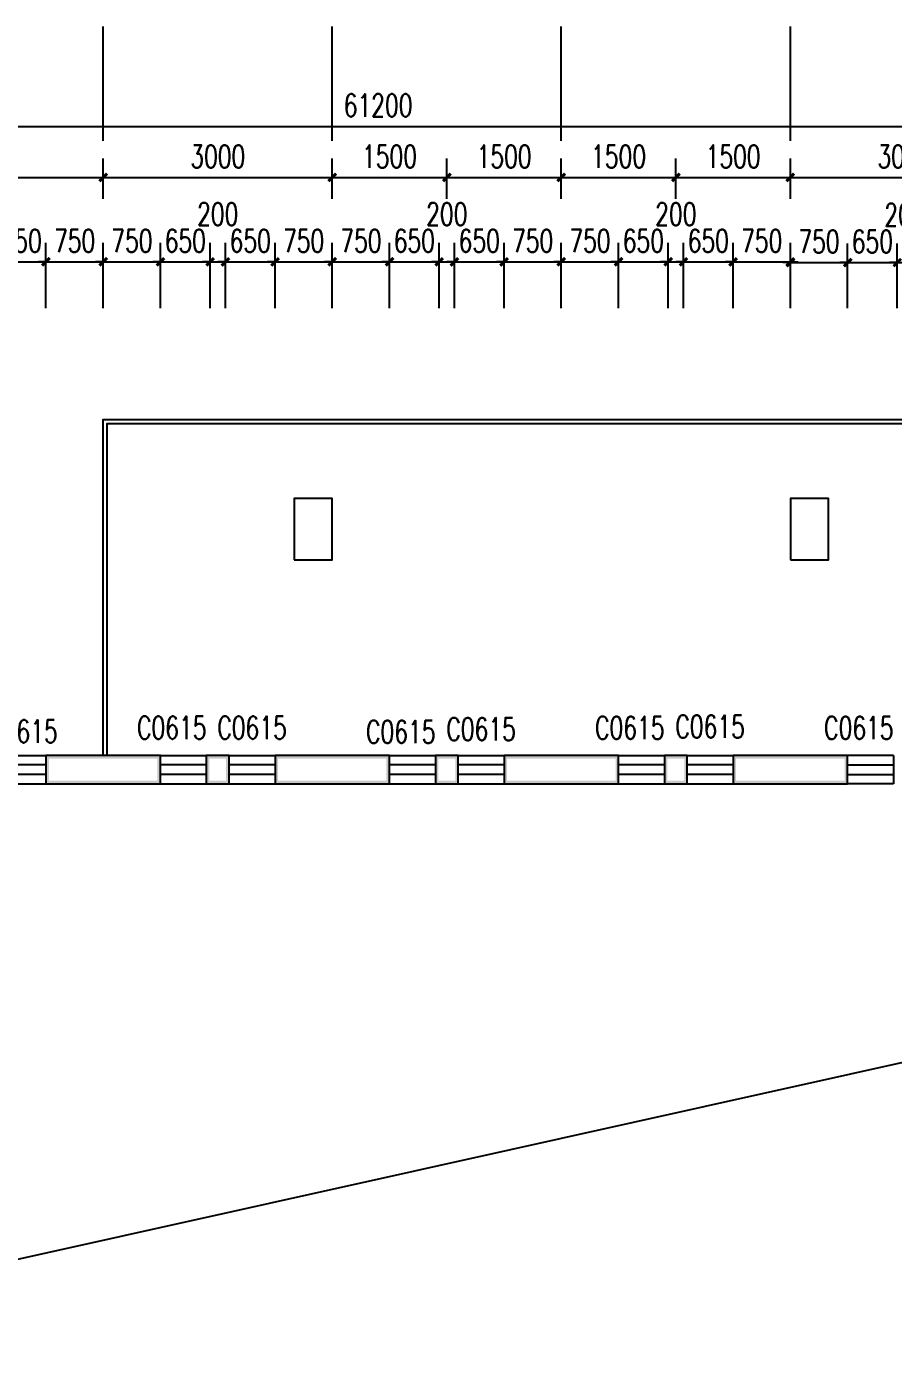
# Model space of a CAD drawing. Header units: millimetres. Extents: x -150677 to 588340, y -254013 to 149700.
# Drawn here: x 178557 to 189911, y -212473 to -195060 of the extents above; entities that cross this region are included whole.
import ezdxf

# ---------------------------------------------------------------- set-up
doc = ezdxf.new("R2010")
doc.units = ezdxf.units.MM
doc.header["$LTSCALE"] = 10
doc.header["$MEASUREMENT"] = 0
for name, color, linetype in [('PUB_DIM', 3, 'Continuous'), ('PUB_WALL', 9, 'Continuous'), ('WALL', 9, 'Continuous'), ('WINDOW', 4, 'Continuous'), ('WINDOW_TEXT', 7, 'Continuous')]:
    doc.layers.add(name, color=color, linetype=linetype)
doc.styles.add('_TCH_DIM_T3', font='SIMPLEX', dxfattribs={"width": 0.705882, "bigfont": 'GBCBIG'})
doc.styles.add('_TCH_WINDOW', font='SIMPLEX', dxfattribs={"bigfont": 'GBCBIG'})
doc.dimstyles.new('_TCH_ARCH&&100', dxfattribs={"dimtxt": 297.5, "dimasz": 100, "dimexe": 250, "dimexo": 300, "dimgap": 126.25, "dimtad": 1, "dimdec": 0, "dimzin": 0, "dimdsep": 46, "dimtxsty": '_TCH_DIM_T3', "dimblk": 'ARCHTICK', "dimcen": 0.09, "dimclrt": 7, "dimazin": 2, "dimtfac": 1, "dimtdec": 0, "dimtix": 1, "dimtmove": 2, "dimatfit": 3, "dimfxl": 1, "dimtolj": 1, "dimtzin": 0, "dimarcsym": 0})

# ---------------------------------------------------------------- blocks, each defined once
blk = doc.blocks.new('_ArchTick')
at = {"color": 0, "linetype": 'ByBlock', "const_width": 0.4}
blk.add_lwpolyline([(-0.5, -0.5), (0.5, 0.5)], dxfattribs=at)
blk = doc.blocks.new('*D2150')
at = {"layer": 'Defpoints', "color": 0, "transparency": 16777216}
for p in [(179561, -197035), (176561, -197617), (179561, -197617)]:
    blk.add_point(p, dxfattribs=at)
at = {"layer": 'PUB_DIM', "color": 0, "lineweight": -2, "transparency": 16777216}
for p, q in [((176561, -197317), (176561, -196785)), ((179561, -197317), (179561, -196785)), ((176561, -197035), (179561, -197035))]:
    blk.add_line(p, q, dxfattribs=at)
at = {"layer": 'PUB_DIM', "color": 0, "lineweight": -2, "transparency": 16777216, "xscale": 100, "yscale": 100, "zscale": 100, "rotation": 180}
blk.add_blockref('_ArchTick', (176561, -197035), dxfattribs=at)
at = {"layer": 'PUB_DIM', "color": 0, "lineweight": -2, "transparency": 16777216, "xscale": 100, "yscale": 100, "zscale": 100}
blk.add_blockref('_ArchTick', (179561, -197035), dxfattribs=at)
at = {"layer": 'PUB_DIM', "color": 7, "transparency": 16777216, "insert": (178061, -196760), "char_height": 297.5, "attachment_point": 5, "style": '_TCH_DIM_T3'}
blk.add_mtext('\\A1;3000', dxfattribs=at)
blk = doc.blocks.new('*D2151')
at = {"layer": 'Defpoints', "color": 0, "transparency": 16777216}
for p in [(182561, -197035), (179561, -197617), (182561, -197617)]:
    blk.add_point(p, dxfattribs=at)
at = {"layer": 'PUB_DIM', "color": 0, "lineweight": -2, "transparency": 16777216}
for p, q in [((179561, -197317), (179561, -196785)), ((182561, -197317), (182561, -196785)), ((179561, -197035), (182561, -197035))]:
    blk.add_line(p, q, dxfattribs=at)
at = {"layer": 'PUB_DIM', "color": 0, "lineweight": -2, "transparency": 16777216, "xscale": 100, "yscale": 100, "zscale": 100, "rotation": 180}
blk.add_blockref('_ArchTick', (179561, -197035), dxfattribs=at)
at = {"layer": 'PUB_DIM', "color": 0, "lineweight": -2, "transparency": 16777216, "xscale": 100, "yscale": 100, "zscale": 100}
blk.add_blockref('_ArchTick', (182561, -197035), dxfattribs=at)
at = {"layer": 'PUB_DIM', "color": 7, "transparency": 16777216, "insert": (181061, -196760), "char_height": 297.5, "attachment_point": 5, "style": '_TCH_DIM_T3'}
blk.add_mtext('\\A1;3000', dxfattribs=at)
blk = doc.blocks.new('*D2152')
at = {"layer": 'Defpoints', "color": 0, "transparency": 16777216}
for p in [(184061, -197035), (182561, -197617), (184061, -197617)]:
    blk.add_point(p, dxfattribs=at)
at = {"layer": 'PUB_DIM', "color": 0, "lineweight": -2, "transparency": 16777216}
for p, q in [((182561, -197317), (182561, -196785)), ((184061, -197317), (184061, -196785)), ((182561, -197035), (184061, -197035))]:
    blk.add_line(p, q, dxfattribs=at)
at = {"layer": 'PUB_DIM', "color": 0, "lineweight": -2, "transparency": 16777216, "xscale": 100, "yscale": 100, "zscale": 100, "rotation": 180}
blk.add_blockref('_ArchTick', (182561, -197035), dxfattribs=at)
at = {"layer": 'PUB_DIM', "color": 0, "lineweight": -2, "transparency": 16777216, "xscale": 100, "yscale": 100, "zscale": 100}
blk.add_blockref('_ArchTick', (184061, -197035), dxfattribs=at)
at = {"layer": 'PUB_DIM', "color": 7, "transparency": 16777216, "insert": (183311, -196760), "char_height": 297.5, "attachment_point": 5, "style": '_TCH_DIM_T3'}
blk.add_mtext('\\A1;1500', dxfattribs=at)
blk = doc.blocks.new('*D2153')
at = {"layer": 'Defpoints', "color": 0, "transparency": 16777216}
for p in [(185561, -197035), (184061, -197617), (185561, -197617)]:
    blk.add_point(p, dxfattribs=at)
at = {"layer": 'PUB_DIM', "color": 0, "lineweight": -2, "transparency": 16777216}
for p, q in [((184061, -197317), (184061, -196785)), ((185561, -197317), (185561, -196785)), ((184061, -197035), (185561, -197035))]:
    blk.add_line(p, q, dxfattribs=at)
at = {"layer": 'PUB_DIM', "color": 0, "lineweight": -2, "transparency": 16777216, "xscale": 100, "yscale": 100, "zscale": 100, "rotation": 180}
blk.add_blockref('_ArchTick', (184061, -197035), dxfattribs=at)
at = {"layer": 'PUB_DIM', "color": 0, "lineweight": -2, "transparency": 16777216, "xscale": 100, "yscale": 100, "zscale": 100}
blk.add_blockref('_ArchTick', (185561, -197035), dxfattribs=at)
at = {"layer": 'PUB_DIM', "color": 7, "transparency": 16777216, "insert": (184811, -196760), "char_height": 297.5, "attachment_point": 5, "style": '_TCH_DIM_T3'}
blk.add_mtext('\\A1;1500', dxfattribs=at)
blk = doc.blocks.new('*D2154')
at = {"layer": 'Defpoints', "color": 0, "transparency": 16777216}
for p in [(187061, -197035), (185561, -197617), (187061, -197617)]:
    blk.add_point(p, dxfattribs=at)
at = {"layer": 'PUB_DIM', "color": 0, "lineweight": -2, "transparency": 16777216}
for p, q in [((185561, -197317), (185561, -196785)), ((187061, -197317), (187061, -196785)), ((185561, -197035), (187061, -197035))]:
    blk.add_line(p, q, dxfattribs=at)
at = {"layer": 'PUB_DIM', "color": 0, "lineweight": -2, "transparency": 16777216, "xscale": 100, "yscale": 100, "zscale": 100, "rotation": 180}
blk.add_blockref('_ArchTick', (185561, -197035), dxfattribs=at)
at = {"layer": 'PUB_DIM', "color": 0, "lineweight": -2, "transparency": 16777216, "xscale": 100, "yscale": 100, "zscale": 100}
blk.add_blockref('_ArchTick', (187061, -197035), dxfattribs=at)
at = {"layer": 'PUB_DIM', "color": 7, "transparency": 16777216, "insert": (186311, -196760), "char_height": 297.5, "attachment_point": 5, "style": '_TCH_DIM_T3'}
blk.add_mtext('\\A1;1500', dxfattribs=at)
blk = doc.blocks.new('*D2155')
at = {"layer": 'Defpoints', "color": 0, "transparency": 16777216}
for p in [(188561, -197035), (187061, -197617), (188561, -197617)]:
    blk.add_point(p, dxfattribs=at)
at = {"layer": 'PUB_DIM', "color": 0, "lineweight": -2, "transparency": 16777216}
for p, q in [((187061, -197317), (187061, -196785)), ((188561, -197317), (188561, -196785)), ((187061, -197035), (188561, -197035))]:
    blk.add_line(p, q, dxfattribs=at)
at = {"layer": 'PUB_DIM', "color": 0, "lineweight": -2, "transparency": 16777216, "xscale": 100, "yscale": 100, "zscale": 100, "rotation": 180}
blk.add_blockref('_ArchTick', (187061, -197035), dxfattribs=at)
at = {"layer": 'PUB_DIM', "color": 0, "lineweight": -2, "transparency": 16777216, "xscale": 100, "yscale": 100, "zscale": 100}
blk.add_blockref('_ArchTick', (188561, -197035), dxfattribs=at)
at = {"layer": 'PUB_DIM', "color": 7, "transparency": 16777216, "insert": (187811, -196760), "char_height": 297.5, "attachment_point": 5, "style": '_TCH_DIM_T3'}
blk.add_mtext('\\A1;1500', dxfattribs=at)
blk = doc.blocks.new('*D2156')
at = {"layer": 'Defpoints', "color": 0, "transparency": 16777216}
for p in [(191561, -197035), (188561, -197617), (191561, -197617)]:
    blk.add_point(p, dxfattribs=at)
at = {"layer": 'PUB_DIM', "color": 0, "lineweight": -2, "transparency": 16777216}
for p, q in [((188561, -197317), (188561, -196785)), ((191561, -197317), (191561, -196785)), ((188561, -197035), (191561, -197035))]:
    blk.add_line(p, q, dxfattribs=at)
at = {"layer": 'PUB_DIM', "color": 0, "lineweight": -2, "transparency": 16777216, "xscale": 100, "yscale": 100, "zscale": 100, "rotation": 180}
blk.add_blockref('_ArchTick', (188561, -197035), dxfattribs=at)
at = {"layer": 'PUB_DIM', "color": 0, "lineweight": -2, "transparency": 16777216, "xscale": 100, "yscale": 100, "zscale": 100}
blk.add_blockref('_ArchTick', (191561, -197035), dxfattribs=at)
at = {"layer": 'PUB_DIM', "color": 7, "transparency": 16777216, "insert": (190061, -196760), "char_height": 297.5, "attachment_point": 5, "style": '_TCH_DIM_T3'}
blk.add_mtext('\\A1;3000', dxfattribs=at)
blk = doc.blocks.new('*D2165')
at = {"layer": 'Defpoints', "color": 0, "transparency": 16777216}
for p in [(213761, -196366), (152561, -197148), (213761, -197148)]:
    blk.add_point(p, dxfattribs=at)
at = {"layer": 'PUB_DIM', "color": 0, "lineweight": -2, "transparency": 16777216}
for p, q in [((152561, -196848), (152561, -196116)), ((213761, -196848), (213761, -196116)), ((152561, -196366), (213761, -196366))]:
    blk.add_line(p, q, dxfattribs=at)
at = {"layer": 'PUB_DIM', "color": 0, "lineweight": -2, "transparency": 16777216, "xscale": 100, "yscale": 100, "zscale": 100, "rotation": 180}
blk.add_blockref('_ArchTick', (152561, -196366), dxfattribs=at)
at = {"layer": 'PUB_DIM', "color": 0, "lineweight": -2, "transparency": 16777216, "xscale": 100, "yscale": 100, "zscale": 100}
blk.add_blockref('_ArchTick', (213761, -196366), dxfattribs=at)
at = {"layer": 'PUB_DIM', "color": 7, "transparency": 16777216, "insert": (183161, -196091), "char_height": 297.5, "attachment_point": 5, "style": '_TCH_DIM_T3'}
blk.add_mtext('\\A1;61200', dxfattribs=at)
blk = doc.blocks.new('*D2284')
at = {"layer": 'Defpoints', "color": 0, "transparency": 16777216}
for p in [(190161, -198150), (189961, -199048), (190161, -199048)]:
    blk.add_point(p, dxfattribs=at)
at = {"layer": 'PUB_DIM', "color": 0, "lineweight": -2, "transparency": 16777216}
for p, q in [((189961, -198748), (189961, -197900)), ((190161, -198748), (190161, -197900)), ((189961, -198150), (189861, -198150)), ((189961, -198150), (190161, -198150)), ((190161, -198150), (190261, -198150))]:
    blk.add_line(p, q, dxfattribs=at)
at = {"layer": 'PUB_DIM', "color": 0, "lineweight": -2, "transparency": 16777216, "xscale": 100, "yscale": 100, "zscale": 100}
blk.add_blockref('_ArchTick', (189961, -198150), dxfattribs=at)
at = {"layer": 'PUB_DIM', "color": 0, "lineweight": -2, "transparency": 16777216, "xscale": 100, "yscale": 100, "zscale": 100, "rotation": 180}
blk.add_blockref('_ArchTick', (190161, -198150), dxfattribs=at)
at = {"layer": 'PUB_DIM', "color": 7, "transparency": 16777216, "insert": (190061, -197525), "char_height": 297.5, "attachment_point": 5, "style": '_TCH_DIM_T3'}
blk.add_mtext('\\A1;200', dxfattribs=at)
blk = doc.blocks.new('*D2285')
at = {"layer": 'Defpoints', "color": 0, "transparency": 16777216}
for p in [(189961, -198150), (189311, -199048), (189961, -199048)]:
    blk.add_point(p, dxfattribs=at)
at = {"layer": 'PUB_DIM', "color": 0, "lineweight": -2, "transparency": 16777216}
for p, q in [((189311, -198748), (189311, -197900)), ((189961, -198748), (189961, -197900)), ((189311, -198150), (189211, -198150)), ((189311, -198150), (189961, -198150)), ((189961, -198150), (190061, -198150))]:
    blk.add_line(p, q, dxfattribs=at)
at = {"layer": 'PUB_DIM', "color": 0, "lineweight": -2, "transparency": 16777216, "xscale": 100, "yscale": 100, "zscale": 100}
blk.add_blockref('_ArchTick', (189311, -198150), dxfattribs=at)
at = {"layer": 'PUB_DIM', "color": 0, "lineweight": -2, "transparency": 16777216, "xscale": 100, "yscale": 100, "zscale": 100, "rotation": 180}
blk.add_blockref('_ArchTick', (189961, -198150), dxfattribs=at)
at = {"layer": 'PUB_DIM', "color": 7, "transparency": 16777216, "insert": (189636, -197875), "char_height": 297.5, "attachment_point": 5, "style": '_TCH_DIM_T3'}
blk.add_mtext('\\A1;650', dxfattribs=at)
blk = doc.blocks.new('*D2286')
at = {"layer": 'Defpoints', "color": 0, "transparency": 16777216}
for p in [(189311, -198150), (188561, -199048), (189311, -199048)]:
    blk.add_point(p, dxfattribs=at)
at = {"layer": 'PUB_DIM', "color": 0, "lineweight": -2, "transparency": 16777216}
for p, q in [((188561, -198748), (188561, -197900)), ((189311, -198748), (189311, -197900)), ((188561, -198150), (188461, -198150)), ((188561, -198150), (189311, -198150)), ((189311, -198150), (189411, -198150))]:
    blk.add_line(p, q, dxfattribs=at)
at = {"layer": 'PUB_DIM', "color": 0, "lineweight": -2, "transparency": 16777216, "xscale": 100, "yscale": 100, "zscale": 100}
blk.add_blockref('_ArchTick', (188561, -198150), dxfattribs=at)
at = {"layer": 'PUB_DIM', "color": 0, "lineweight": -2, "transparency": 16777216, "xscale": 100, "yscale": 100, "zscale": 100, "rotation": 180}
blk.add_blockref('_ArchTick', (189311, -198150), dxfattribs=at)
at = {"layer": 'PUB_DIM', "color": 7, "transparency": 16777216, "insert": (188936, -197875), "char_height": 297.5, "attachment_point": 5, "style": '_TCH_DIM_T3'}
blk.add_mtext('\\A1;750', dxfattribs=at)
blk = doc.blocks.new('*D2287')
at = {"layer": 'Defpoints', "color": 0, "transparency": 16777216}
for p in [(188561, -198140), (187811, -199048), (188561, -199048)]:
    blk.add_point(p, dxfattribs=at)
at = {"layer": 'PUB_DIM', "color": 0, "lineweight": -2, "transparency": 16777216}
for p, q in [((187811, -198748), (187811, -197890)), ((188561, -198748), (188561, -197890)), ((187811, -198140), (187711, -198140)), ((187811, -198140), (188561, -198140)), ((188561, -198140), (188661, -198140))]:
    blk.add_line(p, q, dxfattribs=at)
at = {"layer": 'PUB_DIM', "color": 0, "lineweight": -2, "transparency": 16777216, "xscale": 100, "yscale": 100, "zscale": 100}
blk.add_blockref('_ArchTick', (187811, -198140), dxfattribs=at)
at = {"layer": 'PUB_DIM', "color": 0, "lineweight": -2, "transparency": 16777216, "xscale": 100, "yscale": 100, "zscale": 100, "rotation": 180}
blk.add_blockref('_ArchTick', (188561, -198140), dxfattribs=at)
at = {"layer": 'PUB_DIM', "color": 7, "transparency": 16777216, "insert": (188186, -197865), "char_height": 297.5, "attachment_point": 5, "style": '_TCH_DIM_T3'}
blk.add_mtext('\\A1;750', dxfattribs=at)
blk = doc.blocks.new('*D2288')
at = {"layer": 'Defpoints', "color": 0, "transparency": 16777216}
for p in [(187811, -198140), (187161, -199048), (187811, -199048)]:
    blk.add_point(p, dxfattribs=at)
at = {"layer": 'PUB_DIM', "color": 0, "lineweight": -2, "transparency": 16777216}
for p, q in [((187161, -198748), (187161, -197890)), ((187811, -198748), (187811, -197890)), ((187161, -198140), (187061, -198140)), ((187161, -198140), (187811, -198140)), ((187811, -198140), (187911, -198140))]:
    blk.add_line(p, q, dxfattribs=at)
at = {"layer": 'PUB_DIM', "color": 0, "lineweight": -2, "transparency": 16777216, "xscale": 100, "yscale": 100, "zscale": 100}
blk.add_blockref('_ArchTick', (187161, -198140), dxfattribs=at)
at = {"layer": 'PUB_DIM', "color": 0, "lineweight": -2, "transparency": 16777216, "xscale": 100, "yscale": 100, "zscale": 100, "rotation": 180}
blk.add_blockref('_ArchTick', (187811, -198140), dxfattribs=at)
at = {"layer": 'PUB_DIM', "color": 7, "transparency": 16777216, "insert": (187486, -197865), "char_height": 297.5, "attachment_point": 5, "style": '_TCH_DIM_T3'}
blk.add_mtext('\\A1;650', dxfattribs=at)
blk = doc.blocks.new('*D2289')
at = {"layer": 'Defpoints', "color": 0, "transparency": 16777216}
for p in [(187161, -198140), (186961, -199048), (187161, -199048)]:
    blk.add_point(p, dxfattribs=at)
at = {"layer": 'PUB_DIM', "color": 0, "lineweight": -2, "transparency": 16777216}
for p, q in [((186961, -198748), (186961, -197890)), ((187161, -198748), (187161, -197890)), ((186961, -198140), (186861, -198140)), ((186961, -198140), (187161, -198140)), ((187161, -198140), (187261, -198140))]:
    blk.add_line(p, q, dxfattribs=at)
at = {"layer": 'PUB_DIM', "color": 0, "lineweight": -2, "transparency": 16777216, "xscale": 100, "yscale": 100, "zscale": 100}
blk.add_blockref('_ArchTick', (186961, -198140), dxfattribs=at)
at = {"layer": 'PUB_DIM', "color": 0, "lineweight": -2, "transparency": 16777216, "xscale": 100, "yscale": 100, "zscale": 100, "rotation": 180}
blk.add_blockref('_ArchTick', (187161, -198140), dxfattribs=at)
at = {"layer": 'PUB_DIM', "color": 7, "transparency": 16777216, "insert": (187061, -197515), "char_height": 297.5, "attachment_point": 5, "style": '_TCH_DIM_T3'}
blk.add_mtext('\\A1;200', dxfattribs=at)
blk = doc.blocks.new('*D2290')
at = {"layer": 'Defpoints', "color": 0, "transparency": 16777216}
for p in [(186961, -198140), (186311, -199048), (186961, -199048)]:
    blk.add_point(p, dxfattribs=at)
at = {"layer": 'PUB_DIM', "color": 0, "lineweight": -2, "transparency": 16777216}
for p, q in [((186311, -198748), (186311, -197890)), ((186961, -198748), (186961, -197890)), ((186311, -198140), (186211, -198140)), ((186311, -198140), (186961, -198140)), ((186961, -198140), (187061, -198140))]:
    blk.add_line(p, q, dxfattribs=at)
at = {"layer": 'PUB_DIM', "color": 0, "lineweight": -2, "transparency": 16777216, "xscale": 100, "yscale": 100, "zscale": 100}
blk.add_blockref('_ArchTick', (186311, -198140), dxfattribs=at)
at = {"layer": 'PUB_DIM', "color": 0, "lineweight": -2, "transparency": 16777216, "xscale": 100, "yscale": 100, "zscale": 100, "rotation": 180}
blk.add_blockref('_ArchTick', (186961, -198140), dxfattribs=at)
at = {"layer": 'PUB_DIM', "color": 7, "transparency": 16777216, "insert": (186636, -197865), "char_height": 297.5, "attachment_point": 5, "style": '_TCH_DIM_T3'}
blk.add_mtext('\\A1;650', dxfattribs=at)
blk = doc.blocks.new('*D2291')
at = {"layer": 'Defpoints', "color": 0, "transparency": 16777216}
for p in [(186311, -198140), (185561, -199048), (186311, -199048)]:
    blk.add_point(p, dxfattribs=at)
at = {"layer": 'PUB_DIM', "color": 0, "lineweight": -2, "transparency": 16777216}
for p, q in [((185561, -198748), (185561, -197890)), ((186311, -198748), (186311, -197890)), ((185561, -198140), (185461, -198140)), ((185561, -198140), (186311, -198140)), ((186311, -198140), (186411, -198140))]:
    blk.add_line(p, q, dxfattribs=at)
at = {"layer": 'PUB_DIM', "color": 0, "lineweight": -2, "transparency": 16777216, "xscale": 100, "yscale": 100, "zscale": 100}
blk.add_blockref('_ArchTick', (185561, -198140), dxfattribs=at)
at = {"layer": 'PUB_DIM', "color": 0, "lineweight": -2, "transparency": 16777216, "xscale": 100, "yscale": 100, "zscale": 100, "rotation": 180}
blk.add_blockref('_ArchTick', (186311, -198140), dxfattribs=at)
at = {"layer": 'PUB_DIM', "color": 7, "transparency": 16777216, "insert": (185936, -197865), "char_height": 297.5, "attachment_point": 5, "style": '_TCH_DIM_T3'}
blk.add_mtext('\\A1;750', dxfattribs=at)
blk = doc.blocks.new('*D2292')
at = {"layer": 'Defpoints', "color": 0, "transparency": 16777216}
for p in [(185561, -198140), (184811, -199048), (185561, -199048)]:
    blk.add_point(p, dxfattribs=at)
at = {"layer": 'PUB_DIM', "color": 0, "lineweight": -2, "transparency": 16777216}
for p, q in [((184811, -198748), (184811, -197890)), ((185561, -198748), (185561, -197890)), ((184811, -198140), (184711, -198140)), ((184811, -198140), (185561, -198140)), ((185561, -198140), (185661, -198140))]:
    blk.add_line(p, q, dxfattribs=at)
at = {"layer": 'PUB_DIM', "color": 0, "lineweight": -2, "transparency": 16777216, "xscale": 100, "yscale": 100, "zscale": 100}
blk.add_blockref('_ArchTick', (184811, -198140), dxfattribs=at)
at = {"layer": 'PUB_DIM', "color": 0, "lineweight": -2, "transparency": 16777216, "xscale": 100, "yscale": 100, "zscale": 100, "rotation": 180}
blk.add_blockref('_ArchTick', (185561, -198140), dxfattribs=at)
at = {"layer": 'PUB_DIM', "color": 7, "transparency": 16777216, "insert": (185186, -197865), "char_height": 297.5, "attachment_point": 5, "style": '_TCH_DIM_T3'}
blk.add_mtext('\\A1;750', dxfattribs=at)
blk = doc.blocks.new('*D2293')
at = {"layer": 'Defpoints', "color": 0, "transparency": 16777216}
for p in [(184811, -198140), (184161, -199048), (184811, -199048)]:
    blk.add_point(p, dxfattribs=at)
at = {"layer": 'PUB_DIM', "color": 0, "lineweight": -2, "transparency": 16777216}
for p, q in [((184161, -198748), (184161, -197890)), ((184811, -198748), (184811, -197890)), ((184161, -198140), (184061, -198140)), ((184161, -198140), (184811, -198140)), ((184811, -198140), (184911, -198140))]:
    blk.add_line(p, q, dxfattribs=at)
at = {"layer": 'PUB_DIM', "color": 0, "lineweight": -2, "transparency": 16777216, "xscale": 100, "yscale": 100, "zscale": 100}
blk.add_blockref('_ArchTick', (184161, -198140), dxfattribs=at)
at = {"layer": 'PUB_DIM', "color": 0, "lineweight": -2, "transparency": 16777216, "xscale": 100, "yscale": 100, "zscale": 100, "rotation": 180}
blk.add_blockref('_ArchTick', (184811, -198140), dxfattribs=at)
at = {"layer": 'PUB_DIM', "color": 7, "transparency": 16777216, "insert": (184486, -197865), "char_height": 297.5, "attachment_point": 5, "style": '_TCH_DIM_T3'}
blk.add_mtext('\\A1;650', dxfattribs=at)
blk = doc.blocks.new('*D2294')
at = {"layer": 'Defpoints', "color": 0, "transparency": 16777216}
for p in [(184161, -198140), (183961, -199048), (184161, -199048)]:
    blk.add_point(p, dxfattribs=at)
at = {"layer": 'PUB_DIM', "color": 0, "lineweight": -2, "transparency": 16777216}
for p, q in [((183961, -198748), (183961, -197890)), ((184161, -198748), (184161, -197890)), ((183961, -198140), (183861, -198140)), ((183961, -198140), (184161, -198140)), ((184161, -198140), (184261, -198140))]:
    blk.add_line(p, q, dxfattribs=at)
at = {"layer": 'PUB_DIM', "color": 0, "lineweight": -2, "transparency": 16777216, "xscale": 100, "yscale": 100, "zscale": 100}
blk.add_blockref('_ArchTick', (183961, -198140), dxfattribs=at)
at = {"layer": 'PUB_DIM', "color": 0, "lineweight": -2, "transparency": 16777216, "xscale": 100, "yscale": 100, "zscale": 100, "rotation": 180}
blk.add_blockref('_ArchTick', (184161, -198140), dxfattribs=at)
at = {"layer": 'PUB_DIM', "color": 7, "transparency": 16777216, "insert": (184061, -197515), "char_height": 297.5, "attachment_point": 5, "style": '_TCH_DIM_T3'}
blk.add_mtext('\\A1;200', dxfattribs=at)
blk = doc.blocks.new('*D2295')
at = {"layer": 'Defpoints', "color": 0, "transparency": 16777216}
for p in [(183961, -198140), (183311, -199048), (183961, -199048)]:
    blk.add_point(p, dxfattribs=at)
at = {"layer": 'PUB_DIM', "color": 0, "lineweight": -2, "transparency": 16777216}
for p, q in [((183311, -198748), (183311, -197890)), ((183961, -198748), (183961, -197890)), ((183311, -198140), (183211, -198140)), ((183311, -198140), (183961, -198140)), ((183961, -198140), (184061, -198140))]:
    blk.add_line(p, q, dxfattribs=at)
at = {"layer": 'PUB_DIM', "color": 0, "lineweight": -2, "transparency": 16777216, "xscale": 100, "yscale": 100, "zscale": 100}
blk.add_blockref('_ArchTick', (183311, -198140), dxfattribs=at)
at = {"layer": 'PUB_DIM', "color": 0, "lineweight": -2, "transparency": 16777216, "xscale": 100, "yscale": 100, "zscale": 100, "rotation": 180}
blk.add_blockref('_ArchTick', (183961, -198140), dxfattribs=at)
at = {"layer": 'PUB_DIM', "color": 7, "transparency": 16777216, "insert": (183636, -197865), "char_height": 297.5, "attachment_point": 5, "style": '_TCH_DIM_T3'}
blk.add_mtext('\\A1;650', dxfattribs=at)
blk = doc.blocks.new('*D2296')
at = {"layer": 'Defpoints', "color": 0, "transparency": 16777216}
for p in [(183311, -198140), (182561, -199048), (183311, -199048)]:
    blk.add_point(p, dxfattribs=at)
at = {"layer": 'PUB_DIM', "color": 0, "lineweight": -2, "transparency": 16777216}
for p, q in [((182561, -198748), (182561, -197890)), ((183311, -198748), (183311, -197890)), ((182561, -198140), (182461, -198140)), ((182561, -198140), (183311, -198140)), ((183311, -198140), (183411, -198140))]:
    blk.add_line(p, q, dxfattribs=at)
at = {"layer": 'PUB_DIM', "color": 0, "lineweight": -2, "transparency": 16777216, "xscale": 100, "yscale": 100, "zscale": 100}
blk.add_blockref('_ArchTick', (182561, -198140), dxfattribs=at)
at = {"layer": 'PUB_DIM', "color": 0, "lineweight": -2, "transparency": 16777216, "xscale": 100, "yscale": 100, "zscale": 100, "rotation": 180}
blk.add_blockref('_ArchTick', (183311, -198140), dxfattribs=at)
at = {"layer": 'PUB_DIM', "color": 7, "transparency": 16777216, "insert": (182936, -197865), "char_height": 297.5, "attachment_point": 5, "style": '_TCH_DIM_T3'}
blk.add_mtext('\\A1;750', dxfattribs=at)
blk = doc.blocks.new('*D2297')
at = {"layer": 'Defpoints', "color": 0, "transparency": 16777216}
for p in [(182561, -198140), (181811, -199048), (182561, -199048)]:
    blk.add_point(p, dxfattribs=at)
at = {"layer": 'PUB_DIM', "color": 0, "lineweight": -2, "transparency": 16777216}
for p, q in [((181811, -198748), (181811, -197890)), ((182561, -198748), (182561, -197890)), ((181811, -198140), (181711, -198140)), ((181811, -198140), (182561, -198140)), ((182561, -198140), (182661, -198140))]:
    blk.add_line(p, q, dxfattribs=at)
at = {"layer": 'PUB_DIM', "color": 0, "lineweight": -2, "transparency": 16777216, "xscale": 100, "yscale": 100, "zscale": 100}
blk.add_blockref('_ArchTick', (181811, -198140), dxfattribs=at)
at = {"layer": 'PUB_DIM', "color": 0, "lineweight": -2, "transparency": 16777216, "xscale": 100, "yscale": 100, "zscale": 100, "rotation": 180}
blk.add_blockref('_ArchTick', (182561, -198140), dxfattribs=at)
at = {"layer": 'PUB_DIM', "color": 7, "transparency": 16777216, "insert": (182186, -197865), "char_height": 297.5, "attachment_point": 5, "style": '_TCH_DIM_T3'}
blk.add_mtext('\\A1;750', dxfattribs=at)
blk = doc.blocks.new('*D2298')
at = {"layer": 'Defpoints', "color": 0, "transparency": 16777216}
for p in [(181811, -198140), (181161, -199048), (181811, -199048)]:
    blk.add_point(p, dxfattribs=at)
at = {"layer": 'PUB_DIM', "color": 0, "lineweight": -2, "transparency": 16777216}
for p, q in [((181161, -198748), (181161, -197890)), ((181811, -198748), (181811, -197890)), ((181161, -198140), (181061, -198140)), ((181161, -198140), (181811, -198140)), ((181811, -198140), (181911, -198140))]:
    blk.add_line(p, q, dxfattribs=at)
at = {"layer": 'PUB_DIM', "color": 0, "lineweight": -2, "transparency": 16777216, "xscale": 100, "yscale": 100, "zscale": 100}
blk.add_blockref('_ArchTick', (181161, -198140), dxfattribs=at)
at = {"layer": 'PUB_DIM', "color": 0, "lineweight": -2, "transparency": 16777216, "xscale": 100, "yscale": 100, "zscale": 100, "rotation": 180}
blk.add_blockref('_ArchTick', (181811, -198140), dxfattribs=at)
at = {"layer": 'PUB_DIM', "color": 7, "transparency": 16777216, "insert": (181486, -197865), "char_height": 297.5, "attachment_point": 5, "style": '_TCH_DIM_T3'}
blk.add_mtext('\\A1;650', dxfattribs=at)
blk = doc.blocks.new('*D2299')
at = {"layer": 'Defpoints', "color": 0, "transparency": 16777216}
for p in [(181161, -198140), (180961, -199048), (181161, -199048)]:
    blk.add_point(p, dxfattribs=at)
at = {"layer": 'PUB_DIM', "color": 0, "lineweight": -2, "transparency": 16777216}
for p, q in [((180961, -198748), (180961, -197890)), ((181161, -198748), (181161, -197890)), ((180961, -198140), (180861, -198140)), ((180961, -198140), (181161, -198140)), ((181161, -198140), (181261, -198140))]:
    blk.add_line(p, q, dxfattribs=at)
at = {"layer": 'PUB_DIM', "color": 0, "lineweight": -2, "transparency": 16777216, "xscale": 100, "yscale": 100, "zscale": 100}
blk.add_blockref('_ArchTick', (180961, -198140), dxfattribs=at)
at = {"layer": 'PUB_DIM', "color": 0, "lineweight": -2, "transparency": 16777216, "xscale": 100, "yscale": 100, "zscale": 100, "rotation": 180}
blk.add_blockref('_ArchTick', (181161, -198140), dxfattribs=at)
at = {"layer": 'PUB_DIM', "color": 7, "transparency": 16777216, "insert": (181061, -197515), "char_height": 297.5, "attachment_point": 5, "style": '_TCH_DIM_T3'}
blk.add_mtext('\\A1;200', dxfattribs=at)
blk = doc.blocks.new('*D2300')
at = {"layer": 'Defpoints', "color": 0, "transparency": 16777216}
for p in [(180961, -198140), (180311, -199048), (180961, -199048)]:
    blk.add_point(p, dxfattribs=at)
at = {"layer": 'PUB_DIM', "color": 0, "lineweight": -2, "transparency": 16777216}
for p, q in [((180311, -198748), (180311, -197890)), ((180961, -198748), (180961, -197890)), ((180311, -198140), (180211, -198140)), ((180311, -198140), (180961, -198140)), ((180961, -198140), (181061, -198140))]:
    blk.add_line(p, q, dxfattribs=at)
at = {"layer": 'PUB_DIM', "color": 0, "lineweight": -2, "transparency": 16777216, "xscale": 100, "yscale": 100, "zscale": 100}
blk.add_blockref('_ArchTick', (180311, -198140), dxfattribs=at)
at = {"layer": 'PUB_DIM', "color": 0, "lineweight": -2, "transparency": 16777216, "xscale": 100, "yscale": 100, "zscale": 100, "rotation": 180}
blk.add_blockref('_ArchTick', (180961, -198140), dxfattribs=at)
at = {"layer": 'PUB_DIM', "color": 7, "transparency": 16777216, "insert": (180636, -197865), "char_height": 297.5, "attachment_point": 5, "style": '_TCH_DIM_T3'}
blk.add_mtext('\\A1;650', dxfattribs=at)
blk = doc.blocks.new('*D2301')
at = {"layer": 'Defpoints', "color": 0, "transparency": 16777216}
for p in [(180311, -198140), (179561, -199048), (180311, -199048)]:
    blk.add_point(p, dxfattribs=at)
at = {"layer": 'PUB_DIM', "color": 0, "lineweight": -2, "transparency": 16777216}
for p, q in [((179561, -198748), (179561, -197890)), ((180311, -198748), (180311, -197890)), ((179561, -198140), (179461, -198140)), ((179561, -198140), (180311, -198140)), ((180311, -198140), (180411, -198140))]:
    blk.add_line(p, q, dxfattribs=at)
at = {"layer": 'PUB_DIM', "color": 0, "lineweight": -2, "transparency": 16777216, "xscale": 100, "yscale": 100, "zscale": 100}
blk.add_blockref('_ArchTick', (179561, -198140), dxfattribs=at)
at = {"layer": 'PUB_DIM', "color": 0, "lineweight": -2, "transparency": 16777216, "xscale": 100, "yscale": 100, "zscale": 100, "rotation": 180}
blk.add_blockref('_ArchTick', (180311, -198140), dxfattribs=at)
at = {"layer": 'PUB_DIM', "color": 7, "transparency": 16777216, "insert": (179936, -197865), "char_height": 297.5, "attachment_point": 5, "style": '_TCH_DIM_T3'}
blk.add_mtext('\\A1;750', dxfattribs=at)
blk = doc.blocks.new('*D2302')
at = {"layer": 'Defpoints', "color": 0, "transparency": 16777216}
for p in [(179561, -198140), (178811, -199048), (179561, -199048)]:
    blk.add_point(p, dxfattribs=at)
at = {"layer": 'PUB_DIM', "color": 0, "lineweight": -2, "transparency": 16777216}
for p, q in [((178811, -198748), (178811, -197890)), ((179561, -198748), (179561, -197890)), ((178811, -198140), (178711, -198140)), ((178811, -198140), (179561, -198140)), ((179561, -198140), (179661, -198140))]:
    blk.add_line(p, q, dxfattribs=at)
at = {"layer": 'PUB_DIM', "color": 0, "lineweight": -2, "transparency": 16777216, "xscale": 100, "yscale": 100, "zscale": 100}
blk.add_blockref('_ArchTick', (178811, -198140), dxfattribs=at)
at = {"layer": 'PUB_DIM', "color": 0, "lineweight": -2, "transparency": 16777216, "xscale": 100, "yscale": 100, "zscale": 100, "rotation": 180}
blk.add_blockref('_ArchTick', (179561, -198140), dxfattribs=at)
at = {"layer": 'PUB_DIM', "color": 7, "transparency": 16777216, "insert": (179186, -197865), "char_height": 297.5, "attachment_point": 5, "style": '_TCH_DIM_T3'}
blk.add_mtext('\\A1;750', dxfattribs=at)
blk = doc.blocks.new('*D2303')
at = {"layer": 'Defpoints', "color": 0, "transparency": 16777216}
for p in [(178811, -198140), (178161, -199048), (178811, -199048)]:
    blk.add_point(p, dxfattribs=at)
at = {"layer": 'PUB_DIM', "color": 0, "lineweight": -2, "transparency": 16777216}
for p, q in [((178161, -198748), (178161, -197890)), ((178811, -198748), (178811, -197890)), ((178161, -198140), (178061, -198140)), ((178161, -198140), (178811, -198140)), ((178811, -198140), (178911, -198140))]:
    blk.add_line(p, q, dxfattribs=at)
at = {"layer": 'PUB_DIM', "color": 0, "lineweight": -2, "transparency": 16777216, "xscale": 100, "yscale": 100, "zscale": 100}
blk.add_blockref('_ArchTick', (178161, -198140), dxfattribs=at)
at = {"layer": 'PUB_DIM', "color": 0, "lineweight": -2, "transparency": 16777216, "xscale": 100, "yscale": 100, "zscale": 100, "rotation": 180}
blk.add_blockref('_ArchTick', (178811, -198140), dxfattribs=at)
at = {"layer": 'PUB_DIM', "color": 7, "transparency": 16777216, "insert": (178486, -197865), "char_height": 297.5, "attachment_point": 5, "style": '_TCH_DIM_T3'}
blk.add_mtext('\\A1;650', dxfattribs=at)
blk = doc.blocks.new('$WINLIB2D$00000001')
at = {"color": 0}
for points in [[(-0.5, 0.5), (-0.5, -0.5)], [(-0.5, 0.5), (0.5, 0.5)], [(0.5, -0.5), (0.5, 0.5)], [(0.5, 0.167), (-0.5, 0.167)], [(0.5, -0.167), (-0.5, -0.167)], [(-0.5, -0.5), (0.5, -0.5)]]:
    blk.add_lwpolyline(points, dxfattribs=at)

msp = doc.modelspace()

# ---------------------------------------------------------------- hatches: boundary and pattern name
at = {"layer": 'PUB_WALL'}
for points in [[(180310.7, -204605.2), (178810.7, -204605.2), (178850.7, -204645.2), (180270.7, -204645.2)], [(178810.7, -204605.2), (178810.7, -204975.2), (178850.7, -204935.2), (178850.7, -204645.2)], [(180310.7, -204975.2), (180310.7, -204605.2), (180270.7, -204645.2), (180270.7, -204935.2)], [(181210.7, -204605.2), (180910.7, -204605.2), (180950.7, -204645.2), (181170.7, -204645.2)], [(180910.7, -204605.2), (180910.7, -204975.2), (180950.7, -204935.2), (180950.7, -204645.2)], [(181210.7, -204975.2), (181210.7, -204605.2), (181170.7, -204645.2), (181170.7, -204935.2)], [(183310.7, -204605.2), (181810.7, -204605.2), (181850.7, -204645.2), (183270.7, -204645.2)], [(181810.7, -204605.2), (181810.7, -204975.2), (181850.7, -204935.2), (181850.7, -204645.2)], [(183310.7, -204975.2), (183310.7, -204605.2), (183270.7, -204645.2), (183270.7, -204935.2)], [(184210.7, -204605.2), (183910.7, -204605.2), (183950.7, -204645.2), (184170.7, -204645.2)], [(183910.7, -204605.2), (183910.7, -204975.2), (183950.7, -204935.2), (183950.7, -204645.2)], [(184210.7, -204975.2), (184210.7, -204605.2), (184170.7, -204645.2), (184170.7, -204935.2)], [(186310.7, -204605.2), (184810.7, -204605.2), (184850.7, -204645.2), (186270.7, -204645.2)], [(184810.7, -204605.2), (184810.7, -204975.2), (184850.7, -204935.2), (184850.7, -204645.2)], [(186310.7, -204975.2), (186310.7, -204605.2), (186270.7, -204645.2), (186270.7, -204935.2)], [(187210.7, -204605.2), (186910.7, -204605.2), (186950.7, -204645.2), (187170.7, -204645.2)], [(186910.7, -204605.2), (186910.7, -204975.2), (186950.7, -204935.2), (186950.7, -204645.2)], [(187210.7, -204975.2), (187210.7, -204605.2), (187170.7, -204645.2), (187170.7, -204935.2)], [(189310.7, -204605.2), (187810.7, -204605.2), (187850.7, -204645.2), (189270.7, -204645.2)], [(187810.7, -204605.2), (187810.7, -204975.2), (187850.7, -204935.2), (187850.7, -204645.2)], [(189310.7, -204975.2), (189310.7, -204605.2), (189270.7, -204645.2), (189270.7, -204935.2)], [(178810.7, -204975.2), (180310.7, -204975.2), (180270.7, -204935.2), (178850.7, -204935.2)], [(180910.7, -204975.2), (181210.7, -204975.2), (181170.7, -204935.2), (180950.7, -204935.2)], [(181810.7, -204975.2), (183310.7, -204975.2), (183270.7, -204935.2), (181850.7, -204935.2)], [(183910.7, -204975.2), (184210.7, -204975.2), (184170.7, -204935.2), (183950.7, -204935.2)], [(184810.7, -204975.2), (186310.7, -204975.2), (186270.7, -204935.2), (184850.7, -204935.2)], [(186910.7, -204975.2), (187210.7, -204975.2), (187170.7, -204935.2), (186950.7, -204935.2)], [(187810.7, -204975.2), (189310.7, -204975.2), (189270.7, -204935.2), (187850.7, -204935.2)]]:
    msp.add_hatch(color=256, dxfattribs=at).paths.add_polyline_path(points)

# ---------------------------------------------------------------- linework, layer by layer
at = {"color": 0}
for points in [[(179560.7, -204605.2), (179560.7, -200205.2), (191560.7, -200205.2), (191560.7, -204605.2)], [(179610.7, -204605.2), (179610.7, -200255.2), (191510.7, -200255.2), (191510.7, -204605.2)]]:
    msp.add_lwpolyline(points, dxfattribs=at)
for points in [[(182060.7, -202040.3), (182560.7, -202040.3), (182560.7, -201240.3), (182060.7, -201240.3), (182060.7, -202040.3)], [(188560.7, -202040.3), (189060.7, -202040.3), (189060.7, -201240.3), (188560.7, -201240.3), (188560.7, -202040.3)]]:
    msp.add_lwpolyline(points, close=True)
msp.add_lwpolyline([(206440.7, -204975.2), (177922.3, -211317.7), (161700.7, -234735.2)])
at = {"layer": 'PUB_DIM'}
for p, q in [((179560.7, -196556.8), (179560.7, -195059.9)), ((182560.7, -196556.8), (182560.7, -195059.9)), ((185560.7, -196556.8), (185560.7, -195059.9)), ((188560.7, -196556.8), (188560.7, -195059.9))]:
    msp.add_line(p, q, dxfattribs=at)
at = {"layer": 'WALL'}
for p, q in [((180310.7, -204605.2), (178810.7, -204605.2)), ((178810.7, -204605.2), (178810.7, -204975.2)), ((180310.7, -204975.2), (180310.7, -204605.2)), ((181210.7, -204605.2), (180910.7, -204605.2)), ((180910.7, -204605.2), (180910.7, -204975.2)), ((181210.7, -204975.2), (181210.7, -204605.2)), ((183310.7, -204605.2), (181810.7, -204605.2)), ((181810.7, -204605.2), (181810.7, -204975.2)), ((183310.7, -204975.2), (183310.7, -204605.2)), ((184210.7, -204605.2), (183910.7, -204605.2)), ((183910.7, -204605.2), (183910.7, -204975.2)), ((184210.7, -204975.2), (184210.7, -204605.2)), ((186310.7, -204605.2), (184810.7, -204605.2)), ((184810.7, -204605.2), (184810.7, -204975.2)), ((186310.7, -204975.2), (186310.7, -204605.2)), ((187210.7, -204605.2), (186910.7, -204605.2)), ((186910.7, -204605.2), (186910.7, -204975.2)), ((187210.7, -204975.2), (187210.7, -204605.2)), ((189310.7, -204605.2), (187810.7, -204605.2)), ((187810.7, -204605.2), (187810.7, -204975.2)), ((189310.7, -204975.2), (189310.7, -204605.2)), ((178810.7, -204975.2), (180310.7, -204975.2)), ((180910.7, -204975.2), (181210.7, -204975.2)), ((181810.7, -204975.2), (183310.7, -204975.2)), ((183910.7, -204975.2), (184210.7, -204975.2)), ((184810.7, -204975.2), (186310.7, -204975.2)), ((186910.7, -204975.2), (187210.7, -204975.2)), ((187810.7, -204975.2), (189310.7, -204975.2))]:
    msp.add_line(p, q, dxfattribs=at)

# ---------------------------------------------------------------- block references
at = {"layer": 'WINDOW'}
ref = msp.add_blockref('$WINLIB2D$00000001', (187510.7, -204790.2), dxfattribs=dict(at, xscale=600, yscale=-370, zscale=600))
ref.add_attrib('A', 'C0615', (187055.7, -204374.4), dxfattribs={"layer": 'WINDOW_TEXT', "height": 297.5, "style": '_TCH_WINDOW', "width": 0.705882})
ref = msp.add_blockref('$WINLIB2D$00000001', (178510.7, -204790.2), dxfattribs=dict(at, xscale=600, yscale=-370, zscale=600))
ref.add_attrib('A', 'C0615', (178055.7, -204436.8), dxfattribs={"layer": 'WINDOW_TEXT', "height": 297.5, "style": '_TCH_WINDOW', "width": 0.705882})
ref = msp.add_blockref('$WINLIB2D$00000001', (180610.7, -204790.2), dxfattribs=dict(at, xscale=600, yscale=-370, zscale=600))
ref.add_attrib('A', 'C0615', (180003.9, -204389), dxfattribs={"layer": 'WINDOW_TEXT', "height": 297.5, "style": '_TCH_WINDOW', "width": 0.705882})
ref = msp.add_blockref('$WINLIB2D$00000001', (181510.7, -204790.2), dxfattribs=dict(at, xscale=600, yscale=-370, zscale=600))
ref.add_attrib('A', 'C0615', (181055.7, -204389), dxfattribs={"layer": 'WINDOW_TEXT', "height": 297.5, "style": '_TCH_WINDOW', "width": 0.705882})
ref = msp.add_blockref('$WINLIB2D$00000001', (183610.7, -204790.2), dxfattribs=dict(at, xscale=600, yscale=-370, zscale=600))
ref.add_attrib('A', 'C0615', (183003.9, -204443.9), dxfattribs={"layer": 'WINDOW_TEXT', "height": 297.5, "style": '_TCH_WINDOW', "width": 0.705882})
ref = msp.add_blockref('$WINLIB2D$00000001', (184510.7, -204790.2), dxfattribs=dict(at, xscale=600, yscale=-370, zscale=600))
ref.add_attrib('A', 'C0615', (184055.7, -204407.9), dxfattribs={"layer": 'WINDOW_TEXT', "height": 297.5, "style": '_TCH_WINDOW', "width": 0.705882})
ref = msp.add_blockref('$WINLIB2D$00000001', (186610.7, -204790.2), dxfattribs=dict(at, xscale=600, yscale=-370, zscale=600))
ref.add_attrib('A', 'C0615', (186003.9, -204390), dxfattribs={"layer": 'WINDOW_TEXT', "height": 297.5, "style": '_TCH_WINDOW', "width": 0.705882})
ref = msp.add_blockref('$WINLIB2D$00000001', (189610.7, -204790.2), dxfattribs=dict(at, xscale=-600, yscale=370, zscale=-600))
ref.add_attrib('A', 'C0615', (189003.9, -204392.4), dxfattribs={"layer": 'WINDOW_TEXT', "height": 297.5, "style": '_TCH_WINDOW', "width": 0.705882})

# ---------------------------------------------------------------- dimensions: what is measured, and where the dimension line sits
at = {"layer": 'PUB_DIM'}
for p1, p2, distance, picture, middle in [((152560.7, -197148), (213760.7, -197148), 782.1, '*D2165', (183160.7, -196090.9)), ((176560.7, -197617.3), (179560.7, -197617.3), 581.9, '*D2150', (178060.7, -196760.4)), ((179560.7, -197617.3), (182560.7, -197617.3), 581.9, '*D2151', (181060.7, -196760.4)), ((182560.7, -197617.3), (184060.7, -197617.3), 581.9, '*D2152', (183310.7, -196760.4)), ((184060.7, -197617.3), (185560.7, -197617.3), 581.9, '*D2153', (184810.7, -196760.4)), ((185560.7, -197617.3), (187060.7, -197617.3), 581.9, '*D2154', (186310.7, -196760.4)), ((187060.7, -197617.3), (188560.7, -197617.3), 581.9, '*D2155', (187810.7, -196760.4)), ((188560.7, -197617.3), (191560.7, -197617.3), 581.9, '*D2156', (190060.7, -196760.4)), ((178160.7, -199047.7), (178810.7, -199047.7), 908, '*D2303', (178485.7, -197864.7)), ((178810.7, -199047.7), (179560.7, -199047.7), 908, '*D2302', (179185.7, -197864.7)), ((179560.7, -199047.7), (180310.7, -199047.7), 908, '*D2301', (179935.7, -197864.7)), ((180310.7, -199047.7), (180960.7, -199047.7), 908, '*D2300', (180635.7, -197864.7)), ((181160.7, -199047.7), (181810.7, -199047.7), 908, '*D2298', (181485.7, -197864.7)), ((181810.7, -199047.7), (182560.7, -199047.7), 908, '*D2297', (182185.7, -197864.7)), ((182560.7, -199047.7), (183310.7, -199047.7), 908, '*D2296', (182935.7, -197864.7)), ((183310.7, -199047.7), (183960.7, -199047.7), 908, '*D2295', (183635.7, -197864.7)), ((184160.7, -199047.7), (184810.7, -199047.7), 908, '*D2293', (184485.7, -197864.7)), ((184810.7, -199047.7), (185560.7, -199047.7), 908, '*D2292', (185185.7, -197864.7)), ((185560.7, -199047.7), (186310.7, -199047.7), 908, '*D2291', (185935.7, -197864.7)), ((186310.7, -199047.7), (186960.7, -199047.7), 908, '*D2290', (186635.7, -197864.7)), ((187160.7, -199047.7), (187810.7, -199047.7), 908, '*D2288', (187485.7, -197864.7)), ((187810.7, -199047.7), (188560.7, -199047.7), 908, '*D2287', (188185.7, -197864.7)), ((188560.7, -199047.7), (189310.7, -199047.7), 898.1, '*D2286', (188935.7, -197874.6)), ((189310.7, -199047.7), (189960.7, -199047.7), 898.1, '*D2285', (189635.7, -197874.6))]:
    dim = msp.add_aligned_dim(p1=p1, p2=p2, distance=distance, dimstyle='_TCH_ARCH&&100', dxfattribs=at)
    dim.commit()
    dim.dimension.update_dxf_attribs({"geometry": picture, "text_midpoint": middle})
for base, p1, p2, picture, middle in [((181160.7, -198139.7), (180960.7, -199047.7), (181160.7, -199047.7), '*D2299', (181060.7, -197514.7)), ((184160.7, -198139.7), (183960.7, -199047.7), (184160.7, -199047.7), '*D2294', (184060.7, -197514.7)), ((187160.7, -198139.7), (186960.7, -199047.7), (187160.7, -199047.7), '*D2289', (187060.7, -197514.7)), ((190160.7, -198149.6), (189960.7, -199047.7), (190160.7, -199047.7), '*D2284', (190060.7, -197524.6))]:
    dim = msp.add_linear_dim(base=base, p1=p1, p2=p2, angle=0, dimstyle='_TCH_ARCH&&100', dxfattribs=at)
    dim.commit()
    dim.dimension.update_dxf_attribs({"geometry": picture, "text_midpoint": middle, "dimtype": 161})

doc.saveas('drawing.dxf')
